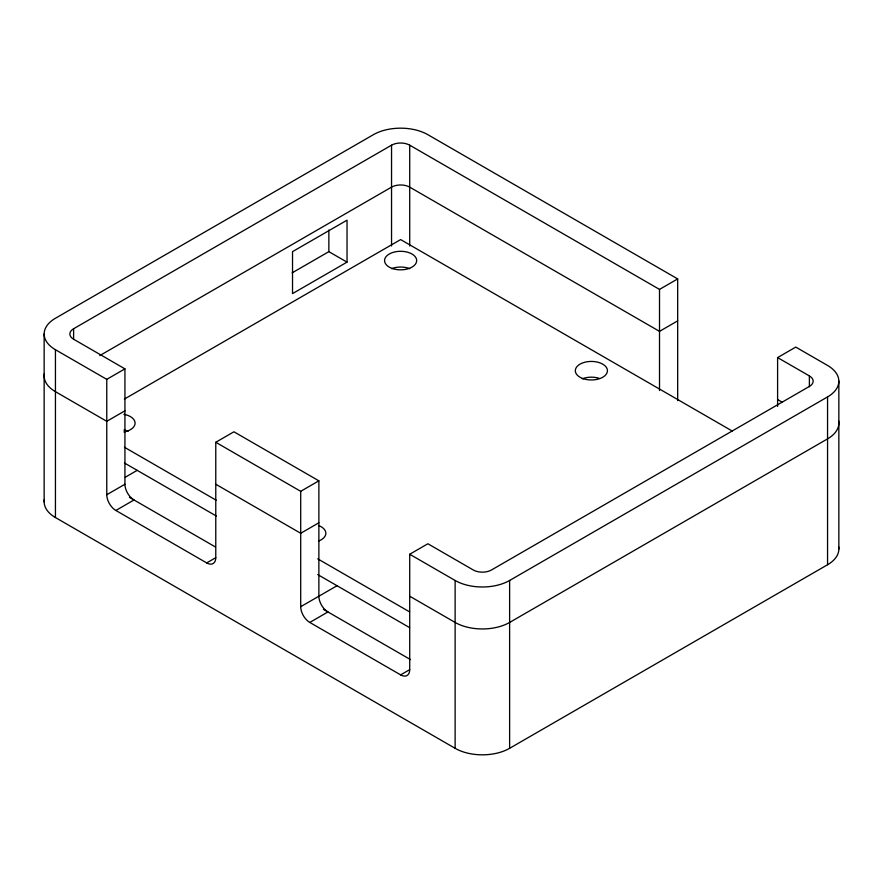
<?xml version="1.0" encoding="UTF-8"?>
<svg xmlns="http://www.w3.org/2000/svg" width="883" height="883" viewBox="0 0 883 883"><rect width="100%" height="100%" fill="white"/><g stroke="black" fill="none" stroke-linecap="round" stroke-linejoin="round"><path stroke-width="1.32" d="M44.15 501.809L44.15 333.984M838.85 381.191L838.85 549.016M677.68 278.918L427.88 134.691A38.543 22.252 0 0 0 373.377 134.691L55.441 318.255A38.543 22.252 0 0 0 55.441 349.723L106.766 379.348L106.766 494.734A12.848 7.417 60 0 0 115.85 510.462L134.017 499.977A12.848 7.417 60 0 1 124.933 484.248L124.933 368.862L73.609 339.227L73.609 328.741L391.544 145.187A12.848 7.417 0 0 1 409.712 145.187L659.513 289.403L677.68 278.918L677.68 400.661M99.801 355.573L391.544 187.141A12.848 7.417 0 0 1 409.712 187.141L659.513 331.368L677.68 320.871M106.766 379.348L124.933 368.862M292.13 272.858L328.862 251.655L347.03 262.141L347.03 220.187L292.527 251.644L292.527 293.609L347.03 262.141M124.371 399.083L400.628 239.591L732.305 431.081M124.933 410.816L106.766 421.312L55.441 391.677A38.543 22.252 0 0 1 44.36 373.641M125.265 477.228L137.196 470.341M106.766 494.734L124.933 484.248M215.772 442.284L233.94 431.798L318.873 480.838L318.873 596.213A12.848 7.417 60 0 0 327.957 611.941L309.79 622.438A12.848 7.417 60 0 1 300.706 606.698L300.706 491.323L215.772 442.284L215.772 557.67L206.688 562.913L115.85 510.462M300.706 491.323L318.873 480.838M318.873 522.791L300.706 533.277L215.772 484.237M300.706 606.698L337.041 585.727M309.79 622.438L400.628 674.877L409.712 669.634L409.712 554.259L427.88 543.762L473.288 569.988A12.848 7.417 0 0 0 491.456 569.988L809.391 386.434A12.848 7.417 0 0 0 809.391 375.937L777.603 357.582L777.603 406.423M777.603 357.582L795.771 347.096L827.559 365.452A38.543 22.252 0 0 1 827.559 396.92L827.559 564.745L509.623 748.309A38.543 22.252 0 0 1 455.12 748.309L55.441 517.548A38.543 22.252 0 0 1 44.36 499.513M409.712 554.259L455.12 580.473A38.543 22.252 0 0 0 509.623 580.473L827.559 396.92M777.603 399.546L782.316 402.262M409.712 596.213L455.12 622.438A38.543 22.252 0 0 0 509.623 622.438L827.559 438.873A38.543 22.252 0 0 0 838.64 420.849M124.448 447.251L216.313 500.297M317.725 558.84L409.602 611.886M124.448 462.99L216.313 516.025M317.725 574.579L409.602 627.614M129.426 497.328L215.408 546.974M323.41 609.325L410.529 659.623M809.391 375.937L809.391 386.765M659.513 289.403L659.513 390.518M509.623 580.473L509.623 748.309M455.12 580.473L455.12 748.309M409.712 145.187L409.712 245.971M391.544 145.187L391.544 245.971M328.862 229.999L328.862 251.655M55.441 349.723L55.441 517.548M73.609 339.227A12.848 7.417 0 0 1 73.609 328.741M215.772 557.67A12.848 7.417 60 0 1 206.688 562.913M838.64 546.72A38.543 22.252 0 0 1 827.559 564.745M409.712 669.634A12.848 7.417 60 0 1 400.628 674.877M582.283 378.796A16.06 9.271 0 0 1 599.171 378.321M391.522 268.664A16.06 9.271 0 0 1 409.723 268.664M123.896 430.043A16.06 9.271 0 0 1 128.123 431.235M123.896 414.315A16.06 9.271 0 0 1 135.088 423.145A16.06 9.271 0 0 1 123.896 431.975M318.884 525.639A16.06 9.271 0 0 1 318.884 540.915M583.354 378.73A16.06 9.271 0 0 0 607.438 370.694A16.06 9.271 0 0 0 583.354 362.67A16.06 9.271 0 0 0 583.354 378.73M392.593 268.598A16.06 9.271 0 0 0 416.677 260.562A16.06 9.271 0 0 0 392.593 252.538A16.06 9.271 0 0 0 392.593 268.598"/></g></svg>
